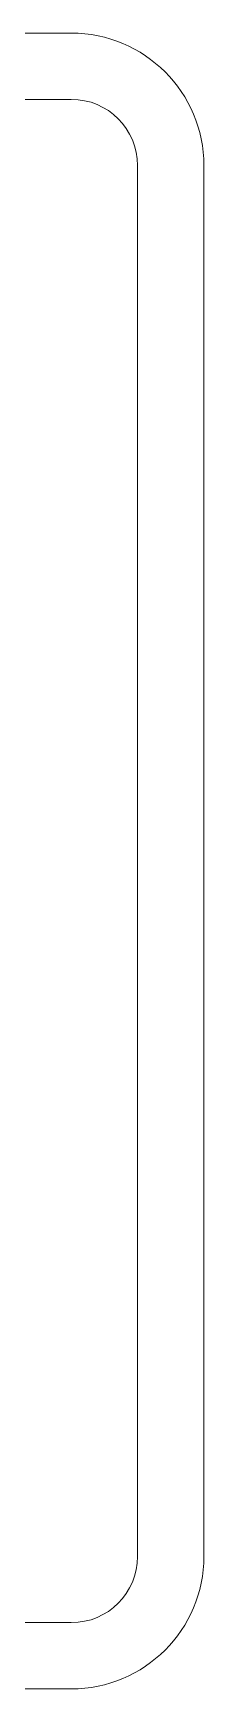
# Model space of a CAD drawing. Header units: millimetres. Extents: x -6314 to 11113, y -129 to 3675.
# Drawn here: x -3924.71 to -3921.62, y 1980.71 to 2010.71 of the extents above; entities that cross this region are included whole.
import ezdxf

# ---------------------------------------------------------------- set-up
doc = ezdxf.new("R2010")
doc.units = ezdxf.units.MM
doc.layers.add('Equipment', color=123, linetype='Continuous')

# ---------------------------------------------------------------- blocks, each defined once
blk = doc.blocks.new('A$C161d446f')
at = {"layer": 'Equipment', "linetype": 'Continuous', "lineweight": 0, "extrusion": (0, 1, 0)}
for p, q in [((173.5, 333.215), (-148.1, 333.215)), ((173.5, 332.015), (-148.1, 332.015)), ((-150.5, 305.615), (-150.5, 330.815)), ((-150.5, 305.615), (-150.5, 330.815)), ((-149.3, 305.615), (-149.3, 330.815)), ((-149.3, 330.815), (-149.3, 305.615)), ((173.5, 304.415), (-148.1, 304.415)), ((173.5, 303.215), (-148.1, 303.215))]:
    blk.add_line(p, q, dxfattribs=at)
at = {"layer": 'Equipment', "linetype": 'Continuous', "lineweight": 0}
for centre, radius, start, end in [((-148.1, 330.815), 2.4, 90, 180), ((-148.1, 330.815), 1.2, 90, 180), ((-148.1, 305.615), 2.4, 180, 270), ((-148.1, 305.615), 1.2, 180, 270)]:
    blk.add_arc(centre, radius, start, end, dxfattribs=at)
at = {"layer": 'Equipment', "linetype": 'Continuous', "lineweight": 0, "extrusion": (0, 0, -1)}
for centre, radius, start, end in [((148.1, 330.815), 2.4, 0, 90), ((148.1, 330.815), 1.2, 0, 90), ((148.1, 305.615), 2.4, 270, 0), ((148.1, 305.615), 1.2, 270, 0)]:
    blk.add_arc(centre, radius, start, end, dxfattribs=at)

msp = doc.modelspace()

# ---------------------------------------------------------------- block references
at = {"xscale": -1}
msp.add_blockref('A$C161d446f', (-4072.123, 1677.491), dxfattribs=at)

doc.saveas('drawing.dxf')
